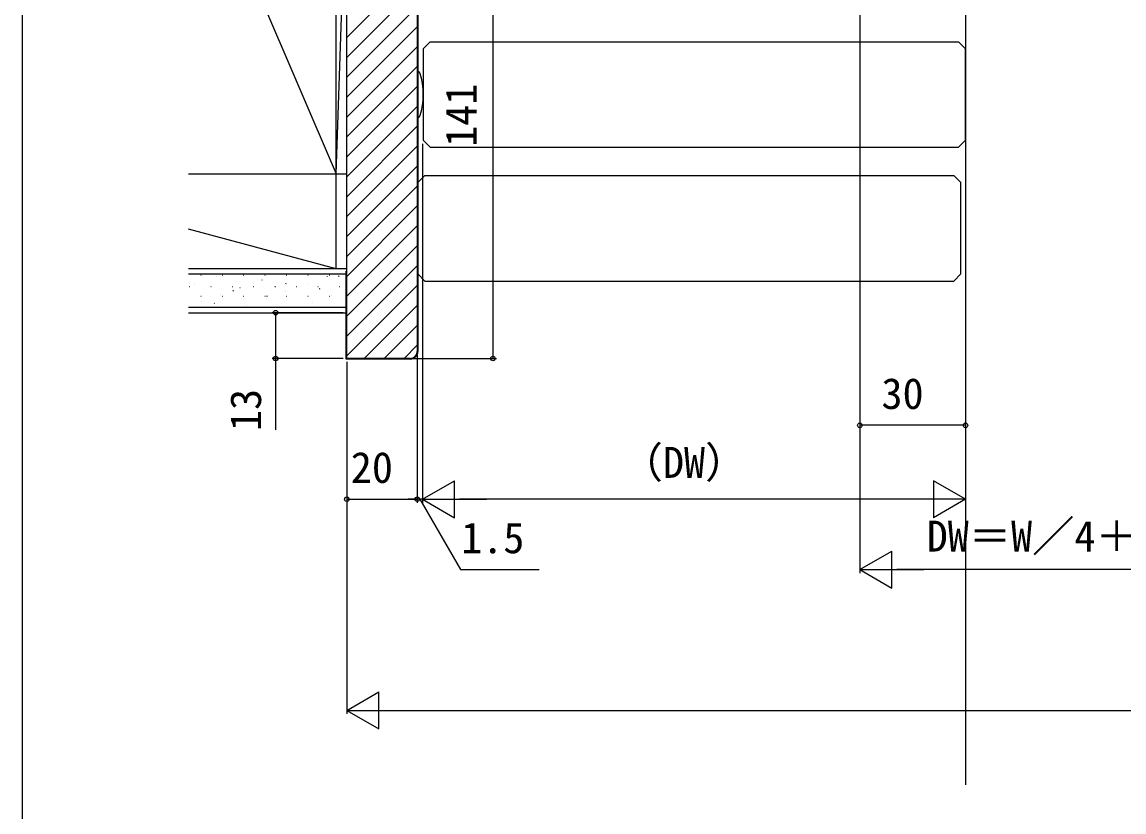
# Model space of a CAD drawing. Units: millimetres, scale not verified. Extents: x -525 to 525, y -783 to 779.
# Drawn here: x -525 to -212.1, y -402.8 to -178.3 of the extents above; entities that cross this region are included whole.
import ezdxf
from ezdxf.enums import TextEntityAlignment as Align

# ---------------------------------------------------------------- set-up
doc = ezdxf.new("R2010")
doc.units = ezdxf.units.MM
doc.header["$LTSCALE"] = 4
for name, color, linetype in [('0-4_YKK_12', 2, 'Continuous'), ('0-5_YKK_13', 4, 'Continuous'), ('0-7_YKK_D', 6, 'Continuous'), ('0-8_YKK_ZWAK', 7, 'Continuous'), ('0-9_YSS_K', 3, 'Continuous'), ('0-A_YSS_KE', 3, 'Continuous')]:
    doc.layers.add(name, color=color, linetype=linetype)
doc.styles.add('ＭＳ ゴシック', font='')
doc.styles.get('ＭＳ ゴシック').set_extended_font_data('MS Gothic')

msp = doc.modelspace()

# ---------------------------------------------------------------- linework, layer by layer
at = {"layer": '0-4_YKK_12'}
for p, q in [((-411.075, -185.895), (-409.075, -183.895)), ((-409.075, -183.895), (-259.075, -183.895)), ((-259.075, -183.895), (-257.075, -185.895)), ((-411.075, -185.895), (-411.075, -211.895)), ((-257.075, -211.895), (-257.075, -185.895)), ((-409.075, -213.895), (-411.075, -211.895)), ((-259.075, -213.895), (-257.075, -211.895)), ((-409.075, -213.895), (-259.075, -213.895)), ((-412.575, -223.895), (-410.575, -221.895)), ((-410.575, -221.895), (-260.375, -221.895)), ((-260.375, -221.895), (-258.375, -223.895)), ((-412.575, -223.895), (-412.575, -249.895)), ((-258.375, -249.895), (-258.375, -223.895)), ((-410.575, -251.895), (-412.575, -249.895)), ((-260.375, -251.895), (-258.375, -249.895)), ((-410.575, -251.895), (-260.375, -251.895))]:
    msp.add_line(p, q, dxfattribs=at)
at = {"layer": '0-5_YKK_13'}
for p, q in [((-412.575, -192.495), (-412.295, -192.495)), ((-412.575, -192.495), (-412.575, -205.295)), ((-412.295, -205.295), (-412.575, -205.295))]:
    msp.add_line(p, q, dxfattribs=at)
for centre, radius, start, end in [((-412.295, -192.795), 0.3, 17.1558, 90), ((-432.055, -198.895), 20.98, 342.8442, 17.1558), ((-412.295, -204.995), 0.3, 270, 342.8442)]:
    msp.add_arc(centre, radius, start, end, dxfattribs=at)
at = {"layer": '0-7_YKK_D'}
for p, q in [((-391.277, -132.895), (-391.277, -273.895)), ((-257.075, -137.895), (-257.075, -395.039)), ((-287.075, -174.895), (-287.075, -293.895)), ((-287.075, -179.195), (-287.075, -334.895)), ((-257.075, -211.895), (-257.075, -293.895)), ((-411.275, -212.895), (-411.275, -314.895)), ((-411.275, -212.895), (-411.275, -314.895)), ((-257.075, -249.595), (-257.075, -314.895)), ((-433.775, -260.895), (-453.975, -260.895)), ((-433.775, -273.895), (-453.975, -273.895)), ((-432.775, -274.895), (-432.775, -314.895)), ((-432.775, -274.895), (-432.775, -374.895)), ((-413.834, -273.895), (-390.277, -273.895)), ((-412.775, -272.895), (-412.775, -314.895)), ((-412.775, -272.895), (-412.775, -314.895)), ((-257.075, -292.895), (-287.075, -292.895)), ((-411.275, -313.895), (-402.182, -308.645)), ((-402.182, -319.145), (-402.182, -308.645)), ((-257.075, -313.895), (-266.168, -308.645)), ((-266.168, -308.645), (-266.168, -319.145)), ((-432.775, -313.895), (-412.775, -313.895)), ((-412.775, -313.895), (-415.325, -313.895)), ((-411.275, -313.895), (-412.775, -313.895)), ((-411.275, -313.895), (-412.775, -313.895)), ((-411.275, -313.895), (-408.725, -313.895)), ((-411.275, -313.895), (-402.182, -319.145)), ((-411.275, -313.895), (-393.089, -313.895)), ((-267.575, -313.895), (-400.775, -313.895)), ((-257.075, -313.895), (-275.262, -313.895)), ((-257.075, -313.895), (-266.168, -319.145)), ((-287.075, -333.895), (-277.982, -328.645)), ((-277.982, -339.145), (-277.982, -328.645)), ((-287.075, -333.895), (-277.982, -339.145)), ((-287.075, -333.895), (-268.889, -333.895)), ((-143.575, -333.895), (-276.575, -333.895)), ((-432.775, -373.895), (-423.682, -368.645)), ((-423.682, -379.145), (-423.682, -368.645)), ((-432.775, -373.895), (-423.682, -379.145)), ((-432.775, -373.895), (-414.589, -373.895)), ((-422.275, -373.895), (120.925, -373.895))]:
    msp.add_line(p, q, dxfattribs=at)
for points in [[(-452.975, -260.895), (-452.975, -273.895), (-452.975, -294.173)], [(-412.025, -313.895), (-400.464, -333.895), (-378.192, -333.895)]]:
    msp.add_lwpolyline(points, dxfattribs=at)
for centre in [(-452.975, -260.895), (-452.975, -273.895), (-391.277, -273.895), (-287.075, -292.895), (-257.075, -292.895), (-432.775, -313.895), (-412.775, -313.895), (-412.775, -313.895)]:
    msp.add_circle(centre, 0.637, dxfattribs=at)
at = {"layer": '0-8_YKK_ZWAK'}
msp.add_line((-525, 746.6), (-525, -783.4), dxfattribs=at)
at = {"layer": '0-9_YSS_K'}
for p, q in [((-435.775, -221.395), (-435.775, -116.395)), ((-477.775, -123.395), (-435.775, -221.395)), ((-435.775, -221.395), (-432.775, -131.895)), ((-432.775, -260.895), (-432.775, -131.895)), ((-432.775, -182.68), (-412.775, -162.68)), ((-432.775, -188.337), (-412.775, -168.337)), ((-432.775, -193.994), (-412.775, -173.994)), ((-432.775, -199.651), (-412.775, -179.651)), ((-432.775, -205.308), (-412.775, -185.308)), ((-432.775, -210.965), (-412.775, -190.965)), ((-432.775, -216.622), (-412.775, -196.622)), ((-432.775, -222.278), (-412.775, -202.278)), ((-432.775, -227.935), (-412.775, -207.935)), ((-432.775, -233.592), (-412.775, -213.592)), ((-477.775, -221.395), (-432.775, -221.395)), ((-477.775, -221.395), (-435.775, -221.395)), ((-435.775, -248.395), (-435.775, -221.395)), ((-432.775, -239.249), (-412.775, -219.249)), ((-432.775, -244.906), (-412.775, -224.906)), ((-432.775, -250.563), (-412.775, -230.563)), ((-435.775, -248.395), (-477.775, -237.141)), ((-432.775, -256.22), (-412.775, -236.22)), ((-432.775, -261.876), (-412.775, -241.876)), ((-432.775, -248.395), (-477.775, -248.395)), ((-477.775, -249.895), (-432.775, -249.895)), ((-474.259, -250.245), (-474.159, -250.245)), ((-468.179, -250.245), (-468.079, -250.245)), ((-462.099, -250.245), (-461.999, -250.245)), ((-456.019, -250.245), (-455.919, -250.245)), ((-449.939, -250.245), (-449.839, -250.245)), ((-443.859, -250.245), (-443.759, -250.245)), ((-437.779, -250.245), (-437.679, -250.245)), ((-432.775, -267.533), (-412.775, -247.533)), ((-476.124, -252.702), (-476.105, -252.696)), ((-469.884, -250.493), (-469.865, -250.486)), ((-456.865, -251.564), (-456.846, -251.558)), ((-450.118, -252.646), (-449.952, -252.536)), ((-443.847, -252.636), (-443.828, -252.63)), ((-438.266, -250.66), (-438.247, -250.653)), ((-435.135, -250.564), (-434.968, -250.454)), ((-432.775, -273.19), (-412.775, -253.19)), ((-477.489, -253.475), (-477.389, -253.475)), ((-474.259, -256.225), (-474.159, -256.225)), ((-471.409, -253.475), (-471.309, -253.475)), ((-468.592, -255.717), (-468.573, -255.71)), ((-468.179, -256.225), (-468.079, -256.225)), ((-465.329, -253.475), (-465.229, -253.475)), ((-465.102, -254.728), (-464.936, -254.618)), ((-463.105, -253.774), (-463.087, -253.768)), ((-462.099, -256.225), (-461.999, -256.225)), ((-459.249, -253.475), (-459.149, -253.475)), ((-456.019, -256.225), (-455.919, -256.225)), ((-455.497, -256.206), (-455.33, -256.096)), ((-453.169, -253.475), (-453.069, -253.475)), ((-450.087, -254.846), (-450.068, -254.839)), ((-449.939, -256.225), (-449.839, -256.225)), ((-447.089, -253.475), (-446.989, -253.475)), ((-443.859, -256.225), (-443.759, -256.225)), ((-441.009, -253.475), (-440.909, -253.475)), ((-440.513, -254.124), (-440.346, -254.014)), ((-437.779, -256.225), (-437.679, -256.225)), ((-437.068, -255.918), (-437.05, -255.911)), ((-434.929, -253.475), (-434.829, -253.475)), ((-432.775, -259.395), (-477.775, -259.395)), ((-474.172, -257.693), (-474.153, -257.687)), ((-470.481, -258.288), (-470.314, -258.178)), ((-461.153, -258.765), (-461.135, -258.758)), ((-455.573, -256.789), (-455.554, -256.782)), ((-442.555, -257.861), (-442.536, -257.854)), ((-427.823, -273.895), (-412.775, -258.847)), ((-477.775, -260.895), (-432.775, -260.895)), ((-422.167, -273.895), (-412.775, -264.504)), ((-416.51, -273.895), (-412.775, -270.161))]:
    msp.add_line(p, q, dxfattribs=at)
at = {"layer": '0-A_YSS_KE'}
for p, q in [((-412.775, -132.895), (-412.775, -271.895)), ((-412.575, -132.695), (-412.575, -271.895))]:
    msp.add_line(p, q, dxfattribs=at)
for points in [[(-414.775, -273.895), (-432.775, -273.895), (-432.775, -218.895), (-432.775, -132.895), (-419.775, -132.895), (-412.775, -132.895)], [(-414.775, -274.095), (-432.975, -274.095), (-432.975, -249.095), (-432.775, -249.095)]]:
    msp.add_lwpolyline(points, dxfattribs=at)
for radius in [2.2, 2]:
    msp.add_arc((-414.775, -271.895), radius, 270.00001, 359.99999, dxfattribs=at)

# ---------------------------------------------------------------- texts
at = {"layer": '0-7_YKK_D', "style": 'ＭＳ ゴシック'}
for s, p in [('141', (-393.277, -213.77)), ('13', (-454.475, -294.513))]:
    msp.add_text(s, height=8.798, rotation=90, dxfattribs=at).set_placement(p, align=Align.BOTTOM_LEFT)
for s, p in [('30', (-280.939, -290.895)), ('（DW）', (-355.005, -310.463)), ('20', (-431.639, -311.895)), ('DW＝W／4＋13', (-268.098, -331.418)), ('1.5', (-400.305, -331.895))]:
    msp.add_text(s, height=8.798, dxfattribs=at).set_placement(p, align=Align.BOTTOM_LEFT)

doc.saveas('drawing.dxf')
